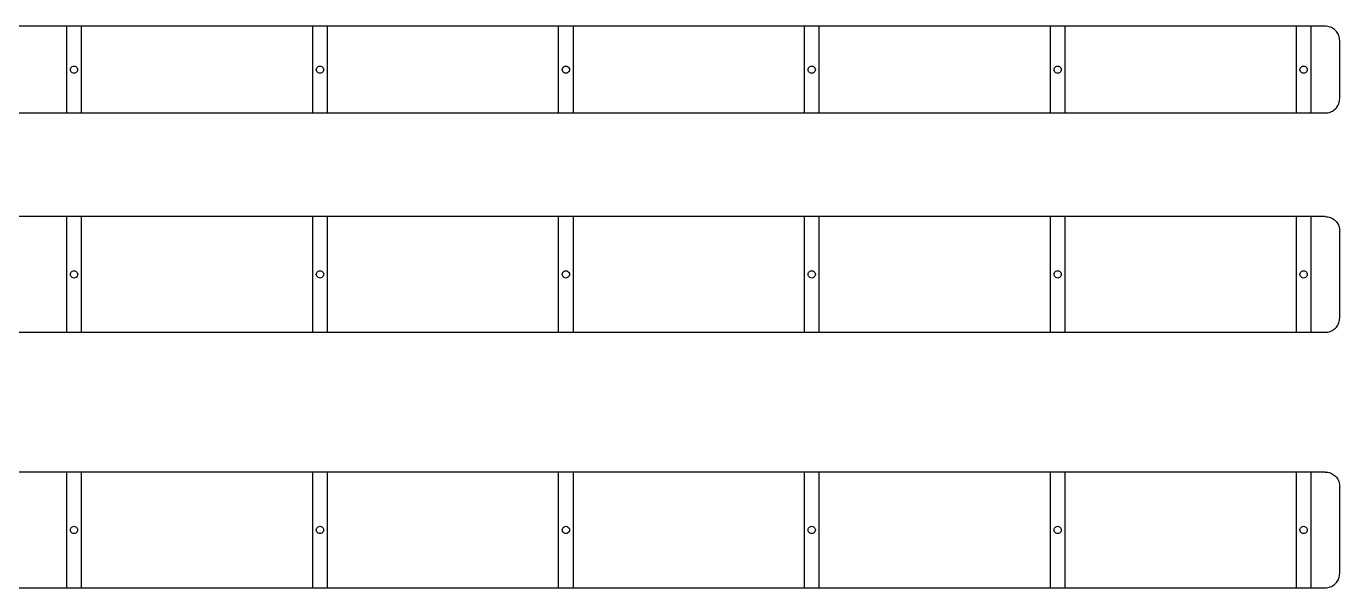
# Model space of a CAD drawing. Extents: x -100 to 100, y -46 to 46.
# Drawn here: x 54.3 to 99.7, y -33.01 to -13.59 of the extents above; entities that cross this region are included whole.
import ezdxf

# ---------------------------------------------------------------- set-up
doc = ezdxf.new("R2010")
doc.units = 0
doc.header["$MEASUREMENT"] = 0
doc.layers.get('0').update_dxf_attribs({"linetype": 'CONTINUOUS'})

msp = doc.modelspace()

# ---------------------------------------------------------------- linework, layer by layer
for p, q in [((55.705, -13.59), (47.705, -13.59)), ((56.205, -13.59), (55.705, -13.59)), ((55.705, -16.59), (55.705, -13.59)), ((56.205, -13.59), (56.205, -16.59)), ((64.205, -13.59), (56.205, -13.59)), ((64.205, -16.59), (64.205, -13.59)), ((64.705, -13.59), (64.205, -13.59)), ((72.705, -13.59), (64.705, -13.59)), ((64.705, -13.59), (64.705, -16.59)), ((72.705, -16.59), (72.705, -13.59)), ((73.205, -13.59), (72.705, -13.59)), ((73.205, -13.59), (73.205, -16.59)), ((81.205, -13.59), (73.205, -13.59)), ((81.205, -16.59), (81.205, -13.59)), ((81.705, -13.59), (81.205, -13.59)), ((81.705, -13.59), (81.705, -16.59)), ((89.705, -13.59), (81.705, -13.59)), ((90.205, -13.59), (89.705, -13.59)), ((89.705, -16.59), (89.705, -13.59)), ((98.205, -13.59), (90.205, -13.59)), ((90.205, -13.59), (90.205, -16.59)), ((98.205, -16.59), (98.205, -13.59)), ((98.705, -13.59), (98.205, -13.59)), ((99.204, -13.59), (98.705, -13.59)), ((98.705, -13.59), (98.705, -16.59)), ((99.248, -13.592), (99.204, -13.59)), ((99.291, -13.598), (99.248, -13.592)), ((99.334, -13.607), (99.291, -13.598)), ((99.375, -13.62), (99.334, -13.607)), ((99.416, -13.637), (99.375, -13.62)), ((99.454, -13.657), (99.416, -13.637)), ((99.491, -13.681), (99.454, -13.657)), ((99.526, -13.707), (99.491, -13.681)), ((99.558, -13.737), (99.526, -13.707)), ((99.587, -13.769), (99.558, -13.737)), ((99.614, -13.804), (99.587, -13.769)), ((99.637, -13.84), (99.614, -13.804)), ((99.657, -13.879), (99.637, -13.84)), ((99.674, -13.919), (99.657, -13.879)), ((99.687, -13.961), (99.674, -13.919)), ((99.697, -14.004), (99.687, -13.961)), ((99.702, -14.047), (99.697, -14.004)), ((99.704, -14.09), (99.702, -14.047)), ((99.704, -16.09), (99.704, -14.09)), ((55.892, -14.982), (55.923, -14.97)), ((55.923, -14.97), (55.955, -14.965)), ((55.955, -14.965), (55.987, -14.97)), ((55.987, -14.97), (56.017, -14.982)), ((64.392, -14.982), (64.423, -14.97)), ((64.423, -14.97), (64.455, -14.965)), ((64.455, -14.965), (64.487, -14.97)), ((64.487, -14.97), (64.517, -14.982)), ((72.892, -14.982), (72.923, -14.97)), ((72.923, -14.97), (72.955, -14.965)), ((72.955, -14.965), (72.987, -14.97)), ((72.987, -14.97), (73.017, -14.982)), ((81.392, -14.982), (81.423, -14.97)), ((81.423, -14.97), (81.455, -14.965)), ((81.455, -14.965), (81.487, -14.97)), ((81.487, -14.97), (81.517, -14.982)), ((89.892, -14.982), (89.923, -14.97)), ((89.923, -14.97), (89.955, -14.965)), ((89.955, -14.965), (89.987, -14.97)), ((89.987, -14.97), (90.017, -14.982)), ((98.392, -14.982), (98.423, -14.97)), ((98.423, -14.97), (98.455, -14.965)), ((98.455, -14.965), (98.487, -14.97)), ((98.487, -14.97), (98.517, -14.982)), ((55.83, -15.09), (55.834, -15.058)), ((55.834, -15.123), (55.83, -15.09)), ((55.834, -15.058), (55.847, -15.028)), ((55.847, -15.153), (55.834, -15.123)), ((55.847, -15.028), (55.867, -15.002)), ((55.867, -15.179), (55.847, -15.153)), ((55.867, -15.002), (55.892, -14.982)), ((55.892, -15.199), (55.867, -15.179)), ((55.923, -15.211), (55.892, -15.199)), ((55.955, -15.215), (55.923, -15.211)), ((55.987, -15.211), (55.955, -15.215)), ((56.017, -15.199), (55.987, -15.211)), ((56.017, -14.982), (56.043, -15.002)), ((56.043, -15.179), (56.017, -15.199)), ((56.043, -15.002), (56.063, -15.028)), ((56.063, -15.153), (56.043, -15.179)), ((56.063, -15.028), (56.076, -15.058)), ((56.076, -15.123), (56.063, -15.153)), ((56.076, -15.058), (56.08, -15.09)), ((56.08, -15.09), (56.076, -15.123)), ((64.33, -15.09), (64.334, -15.058)), ((64.334, -15.123), (64.33, -15.09)), ((64.334, -15.058), (64.347, -15.028)), ((64.347, -15.153), (64.334, -15.123)), ((64.347, -15.028), (64.367, -15.002)), ((64.367, -15.179), (64.347, -15.153)), ((64.367, -15.002), (64.392, -14.982)), ((64.392, -15.199), (64.367, -15.179)), ((64.423, -15.211), (64.392, -15.199)), ((64.455, -15.215), (64.423, -15.211)), ((64.487, -15.211), (64.455, -15.215)), ((64.517, -15.199), (64.487, -15.211)), ((64.517, -14.982), (64.543, -15.002)), ((64.543, -15.179), (64.517, -15.199)), ((64.543, -15.002), (64.563, -15.028)), ((64.563, -15.153), (64.543, -15.179)), ((64.563, -15.028), (64.576, -15.058)), ((64.576, -15.123), (64.563, -15.153)), ((64.576, -15.058), (64.58, -15.09)), ((64.58, -15.09), (64.576, -15.123)), ((72.83, -15.09), (72.834, -15.058)), ((72.834, -15.123), (72.83, -15.09)), ((72.834, -15.058), (72.847, -15.028)), ((72.847, -15.153), (72.834, -15.123)), ((72.847, -15.028), (72.867, -15.002)), ((72.867, -15.179), (72.847, -15.153)), ((72.867, -15.002), (72.892, -14.982)), ((72.892, -15.199), (72.867, -15.179)), ((72.923, -15.211), (72.892, -15.199)), ((72.955, -15.215), (72.923, -15.211)), ((72.987, -15.211), (72.955, -15.215)), ((73.017, -15.199), (72.987, -15.211)), ((73.017, -14.982), (73.043, -15.002)), ((73.043, -15.179), (73.017, -15.199)), ((73.043, -15.002), (73.063, -15.028)), ((73.063, -15.153), (73.043, -15.179)), ((73.063, -15.028), (73.076, -15.058)), ((73.076, -15.123), (73.063, -15.153)), ((73.076, -15.058), (73.08, -15.09)), ((73.08, -15.09), (73.076, -15.123)), ((81.33, -15.09), (81.334, -15.058)), ((81.334, -15.123), (81.33, -15.09)), ((81.334, -15.058), (81.347, -15.028)), ((81.347, -15.153), (81.334, -15.123)), ((81.347, -15.028), (81.367, -15.002)), ((81.367, -15.179), (81.347, -15.153)), ((81.367, -15.002), (81.392, -14.982)), ((81.392, -15.199), (81.367, -15.179)), ((81.423, -15.211), (81.392, -15.199)), ((81.455, -15.215), (81.423, -15.211)), ((81.487, -15.211), (81.455, -15.215)), ((81.517, -15.199), (81.487, -15.211)), ((81.517, -14.982), (81.543, -15.002)), ((81.543, -15.179), (81.517, -15.199)), ((81.543, -15.002), (81.563, -15.028)), ((81.563, -15.153), (81.543, -15.179)), ((81.563, -15.028), (81.576, -15.058)), ((81.576, -15.123), (81.563, -15.153)), ((81.576, -15.058), (81.58, -15.09)), ((81.58, -15.09), (81.576, -15.123)), ((89.83, -15.09), (89.834, -15.058)), ((89.834, -15.123), (89.83, -15.09)), ((89.834, -15.058), (89.847, -15.028)), ((89.847, -15.153), (89.834, -15.123)), ((89.847, -15.028), (89.867, -15.002)), ((89.867, -15.179), (89.847, -15.153)), ((89.867, -15.002), (89.892, -14.982)), ((89.892, -15.199), (89.867, -15.179)), ((89.923, -15.211), (89.892, -15.199)), ((89.955, -15.215), (89.923, -15.211)), ((89.987, -15.211), (89.955, -15.215)), ((90.017, -15.199), (89.987, -15.211)), ((90.017, -14.982), (90.043, -15.002)), ((90.043, -15.179), (90.017, -15.199)), ((90.043, -15.002), (90.063, -15.028)), ((90.063, -15.153), (90.043, -15.179)), ((90.063, -15.028), (90.076, -15.058)), ((90.076, -15.123), (90.063, -15.153)), ((90.076, -15.058), (90.08, -15.09)), ((90.08, -15.09), (90.076, -15.123)), ((98.33, -15.09), (98.334, -15.058)), ((98.334, -15.123), (98.33, -15.09)), ((98.334, -15.058), (98.347, -15.028)), ((98.347, -15.153), (98.334, -15.123)), ((98.347, -15.028), (98.367, -15.002)), ((98.367, -15.179), (98.347, -15.153)), ((98.367, -15.002), (98.392, -14.982)), ((98.392, -15.199), (98.367, -15.179)), ((98.423, -15.211), (98.392, -15.199)), ((98.455, -15.215), (98.423, -15.211)), ((98.487, -15.211), (98.455, -15.215)), ((98.517, -15.199), (98.487, -15.211)), ((98.517, -14.982), (98.543, -15.002)), ((98.543, -15.179), (98.517, -15.199)), ((98.543, -15.002), (98.563, -15.028)), ((98.563, -15.153), (98.543, -15.179)), ((98.563, -15.028), (98.576, -15.058)), ((98.576, -15.123), (98.563, -15.153)), ((98.576, -15.058), (98.58, -15.09)), ((98.58, -15.09), (98.576, -15.123)), ((99.614, -16.377), (99.637, -16.34)), ((99.637, -16.34), (99.657, -16.302)), ((99.657, -16.302), (99.674, -16.261)), ((99.674, -16.261), (99.687, -16.22)), ((99.687, -16.22), (99.697, -16.177)), ((99.697, -16.177), (99.702, -16.134)), ((99.702, -16.134), (99.704, -16.09)), ((47.705, -16.59), (55.705, -16.59)), ((55.705, -16.59), (56.205, -16.59)), ((56.205, -16.59), (64.205, -16.59)), ((64.205, -16.59), (64.705, -16.59)), ((64.705, -16.59), (72.705, -16.59)), ((72.705, -16.59), (73.205, -16.59)), ((73.205, -16.59), (81.205, -16.59)), ((81.205, -16.59), (81.705, -16.59)), ((81.705, -16.59), (89.705, -16.59)), ((89.705, -16.59), (90.205, -16.59)), ((90.205, -16.59), (98.205, -16.59)), ((98.205, -16.59), (98.705, -16.59)), ((98.705, -16.59), (99.204, -16.59)), ((99.204, -16.59), (99.248, -16.588)), ((99.248, -16.588), (99.291, -16.583)), ((99.291, -16.583), (99.334, -16.573)), ((99.334, -16.573), (99.375, -16.56)), ((99.375, -16.56), (99.416, -16.543)), ((99.416, -16.543), (99.454, -16.523)), ((99.454, -16.523), (99.491, -16.5)), ((99.491, -16.5), (99.526, -16.473)), ((99.526, -16.473), (99.558, -16.444)), ((99.558, -16.444), (99.587, -16.412)), ((99.587, -16.412), (99.614, -16.377)), ((55.705, -20.174), (47.705, -20.174)), ((55.705, -24.174), (55.705, -20.174)), ((56.205, -20.174), (55.705, -20.174)), ((64.205, -20.174), (56.205, -20.174)), ((56.205, -20.174), (56.205, -24.174)), ((64.205, -24.174), (64.205, -20.174)), ((64.705, -20.174), (64.205, -20.174)), ((64.705, -20.174), (64.705, -24.174)), ((72.705, -20.174), (64.705, -20.174)), ((72.705, -24.174), (72.705, -20.174)), ((73.205, -20.174), (72.705, -20.174)), ((73.205, -20.174), (73.205, -24.174)), ((81.205, -20.174), (73.205, -20.174)), ((81.205, -24.174), (81.205, -20.174)), ((81.705, -20.174), (81.205, -20.174)), ((81.705, -20.174), (81.705, -24.174)), ((89.705, -20.174), (81.705, -20.174)), ((89.705, -24.174), (89.705, -20.174)), ((90.205, -20.174), (89.705, -20.174)), ((98.205, -20.174), (90.205, -20.174)), ((90.205, -20.174), (90.205, -24.174)), ((98.205, -24.174), (98.205, -20.174)), ((98.705, -20.174), (98.205, -20.174)), ((99.204, -20.174), (98.705, -20.174)), ((98.705, -20.174), (98.705, -24.174)), ((99.204, -20.174), (99.248, -20.176)), ((99.248, -20.176), (99.291, -20.181)), ((99.291, -20.181), (99.334, -20.191)), ((99.334, -20.191), (99.375, -20.204)), ((99.375, -20.204), (99.416, -20.221)), ((99.416, -20.221), (99.454, -20.241)), ((99.454, -20.241), (99.491, -20.264)), ((99.491, -20.264), (99.526, -20.291)), ((99.526, -20.291), (99.558, -20.32)), ((99.558, -20.32), (99.587, -20.352)), ((99.587, -20.352), (99.614, -20.387)), ((99.614, -20.387), (99.637, -20.424)), ((99.637, -20.424), (99.657, -20.462)), ((99.657, -20.462), (99.674, -20.503)), ((99.674, -20.503), (99.687, -20.544)), ((99.687, -20.544), (99.697, -20.587)), ((99.697, -20.587), (99.702, -20.63)), ((99.702, -20.63), (99.704, -20.674)), ((99.704, -23.674), (99.704, -20.674)), ((55.83, -22.173), (55.834, -22.141)), ((55.834, -22.205), (55.83, -22.173)), ((55.834, -22.141), (55.847, -22.111)), ((55.846, -22.236), (55.834, -22.205)), ((55.866, -22.262), (55.846, -22.236)), ((55.847, -22.111), (55.867, -22.085)), ((55.867, -22.085), (55.893, -22.065)), ((55.893, -22.065), (55.923, -22.053)), ((55.923, -22.053), (55.956, -22.049)), ((55.956, -22.049), (55.988, -22.053)), ((55.988, -22.053), (56.018, -22.066)), ((56.018, -22.066), (56.044, -22.086)), ((56.063, -22.237), (56.043, -22.263)), ((56.044, -22.086), (56.064, -22.112)), ((56.075, -22.207), (56.063, -22.237)), ((56.064, -22.112), (56.076, -22.142)), ((56.08, -22.174), (56.075, -22.207)), ((56.076, -22.142), (56.08, -22.174)), ((64.33, -22.174), (64.334, -22.141)), ((64.334, -22.206), (64.33, -22.174)), ((64.334, -22.141), (64.347, -22.111)), ((64.347, -22.236), (64.334, -22.206)), ((64.347, -22.111), (64.367, -22.085)), ((64.367, -22.262), (64.347, -22.236)), ((64.367, -22.085), (64.392, -22.065)), ((64.392, -22.065), (64.423, -22.053)), ((64.423, -22.053), (64.455, -22.049)), ((64.455, -22.049), (64.487, -22.053)), ((64.487, -22.053), (64.517, -22.065)), ((64.517, -22.065), (64.543, -22.085)), ((64.543, -22.085), (64.563, -22.111)), ((64.563, -22.236), (64.543, -22.262)), ((64.563, -22.111), (64.576, -22.141)), ((64.576, -22.206), (64.563, -22.236)), ((64.576, -22.141), (64.58, -22.174)), ((64.58, -22.174), (64.576, -22.206)), ((72.83, -22.174), (72.834, -22.141)), ((72.834, -22.206), (72.83, -22.174)), ((72.834, -22.141), (72.847, -22.111)), ((72.847, -22.236), (72.834, -22.206)), ((72.847, -22.111), (72.867, -22.085)), ((72.867, -22.262), (72.847, -22.236)), ((72.867, -22.085), (72.892, -22.065)), ((72.892, -22.065), (72.923, -22.053)), ((72.923, -22.053), (72.955, -22.049)), ((72.955, -22.049), (72.987, -22.053)), ((72.987, -22.053), (73.017, -22.065)), ((73.017, -22.065), (73.043, -22.085)), ((73.043, -22.085), (73.063, -22.111)), ((73.063, -22.236), (73.043, -22.262)), ((73.063, -22.111), (73.076, -22.141)), ((73.076, -22.206), (73.063, -22.236)), ((73.076, -22.141), (73.08, -22.174)), ((73.08, -22.174), (73.076, -22.206)), ((81.33, -22.174), (81.334, -22.141)), ((81.334, -22.206), (81.33, -22.174)), ((81.334, -22.141), (81.347, -22.111)), ((81.347, -22.236), (81.334, -22.206)), ((81.347, -22.111), (81.367, -22.085)), ((81.367, -22.262), (81.347, -22.236)), ((81.367, -22.085), (81.392, -22.065)), ((81.392, -22.065), (81.423, -22.053)), ((81.423, -22.053), (81.455, -22.049)), ((81.455, -22.049), (81.487, -22.053)), ((81.487, -22.053), (81.517, -22.065)), ((81.517, -22.065), (81.543, -22.085)), ((81.543, -22.085), (81.563, -22.111)), ((81.563, -22.236), (81.543, -22.262)), ((81.563, -22.111), (81.576, -22.141)), ((81.576, -22.206), (81.563, -22.236)), ((81.576, -22.141), (81.58, -22.174)), ((81.58, -22.174), (81.576, -22.206)), ((89.83, -22.174), (89.834, -22.141)), ((89.834, -22.206), (89.83, -22.174)), ((89.834, -22.141), (89.847, -22.111)), ((89.847, -22.236), (89.834, -22.206)), ((89.847, -22.111), (89.867, -22.085)), ((89.867, -22.262), (89.847, -22.236)), ((89.867, -22.085), (89.892, -22.065)), ((89.892, -22.065), (89.923, -22.053)), ((89.923, -22.053), (89.955, -22.049)), ((89.955, -22.049), (89.987, -22.053)), ((89.987, -22.053), (90.017, -22.065)), ((90.017, -22.065), (90.043, -22.085)), ((90.043, -22.085), (90.063, -22.111)), ((90.063, -22.236), (90.043, -22.262)), ((90.063, -22.111), (90.076, -22.141)), ((90.076, -22.206), (90.063, -22.236)), ((90.076, -22.141), (90.08, -22.174)), ((90.08, -22.174), (90.076, -22.206)), ((98.33, -22.174), (98.334, -22.141)), ((98.334, -22.206), (98.33, -22.174)), ((98.334, -22.141), (98.347, -22.111)), ((98.347, -22.236), (98.334, -22.206)), ((98.347, -22.111), (98.367, -22.085)), ((98.367, -22.262), (98.347, -22.236)), ((98.367, -22.085), (98.392, -22.065)), ((98.392, -22.065), (98.423, -22.053)), ((98.423, -22.053), (98.455, -22.049)), ((98.455, -22.049), (98.487, -22.053)), ((98.487, -22.053), (98.517, -22.065)), ((98.517, -22.065), (98.543, -22.085)), ((98.543, -22.085), (98.563, -22.111)), ((98.563, -22.236), (98.543, -22.262)), ((98.563, -22.111), (98.576, -22.141)), ((98.576, -22.206), (98.563, -22.236)), ((98.576, -22.141), (98.58, -22.174)), ((98.58, -22.174), (98.576, -22.206)), ((55.892, -22.282), (55.866, -22.262)), ((55.922, -22.294), (55.892, -22.282)), ((55.954, -22.299), (55.922, -22.294)), ((55.987, -22.295), (55.954, -22.299)), ((56.017, -22.282), (55.987, -22.295)), ((56.043, -22.263), (56.017, -22.282)), ((64.392, -22.282), (64.367, -22.262)), ((64.423, -22.294), (64.392, -22.282)), ((64.455, -22.299), (64.423, -22.294)), ((64.487, -22.294), (64.455, -22.299)), ((64.517, -22.282), (64.487, -22.294)), ((64.543, -22.262), (64.517, -22.282)), ((72.892, -22.282), (72.867, -22.262)), ((72.923, -22.294), (72.892, -22.282)), ((72.955, -22.299), (72.923, -22.294)), ((72.987, -22.294), (72.955, -22.299)), ((73.017, -22.282), (72.987, -22.294)), ((73.043, -22.262), (73.017, -22.282)), ((81.392, -22.282), (81.367, -22.262)), ((81.423, -22.294), (81.392, -22.282)), ((81.455, -22.299), (81.423, -22.294)), ((81.487, -22.294), (81.455, -22.299)), ((81.517, -22.282), (81.487, -22.294)), ((81.543, -22.262), (81.517, -22.282)), ((89.892, -22.282), (89.867, -22.262)), ((89.923, -22.294), (89.892, -22.282)), ((89.955, -22.299), (89.923, -22.294)), ((89.987, -22.294), (89.955, -22.299)), ((90.017, -22.282), (89.987, -22.294)), ((90.043, -22.262), (90.017, -22.282)), ((98.392, -22.282), (98.367, -22.262)), ((98.423, -22.294), (98.392, -22.282)), ((98.455, -22.299), (98.423, -22.294)), ((98.487, -22.294), (98.455, -22.299)), ((98.517, -22.282), (98.487, -22.294)), ((98.543, -22.262), (98.517, -22.282)), ((99.491, -24.083), (99.526, -24.057)), ((99.526, -24.057), (99.558, -24.027)), ((99.558, -24.027), (99.587, -23.995)), ((99.587, -23.995), (99.614, -23.961)), ((99.614, -23.961), (99.637, -23.924)), ((99.637, -23.924), (99.657, -23.885)), ((99.657, -23.885), (99.674, -23.845)), ((99.674, -23.845), (99.687, -23.803)), ((99.687, -23.803), (99.697, -23.761)), ((99.697, -23.761), (99.702, -23.717)), ((99.702, -23.717), (99.704, -23.674)), ((47.705, -24.174), (55.705, -24.174)), ((55.705, -24.174), (56.205, -24.174)), ((56.205, -24.174), (64.205, -24.174)), ((64.205, -24.174), (64.705, -24.174)), ((64.705, -24.174), (72.705, -24.174)), ((72.705, -24.174), (73.205, -24.174)), ((73.205, -24.174), (81.205, -24.174)), ((81.205, -24.174), (81.705, -24.174)), ((81.705, -24.174), (89.705, -24.174)), ((89.705, -24.174), (90.205, -24.174)), ((90.205, -24.174), (98.205, -24.174)), ((98.205, -24.174), (98.705, -24.174)), ((98.705, -24.174), (99.204, -24.174)), ((99.204, -24.174), (99.248, -24.172)), ((99.248, -24.172), (99.291, -24.166)), ((99.291, -24.166), (99.334, -24.157)), ((99.334, -24.157), (99.375, -24.144)), ((99.375, -24.144), (99.416, -24.127)), ((99.416, -24.127), (99.454, -24.107)), ((99.454, -24.107), (99.491, -24.083)), ((55.705, -29.009), (47.705, -29.009)), ((55.705, -33.009), (55.705, -29.009)), ((56.205, -29.009), (55.705, -29.009)), ((64.205, -29.009), (56.205, -29.009)), ((56.205, -29.009), (56.205, -33.009)), ((64.205, -33.009), (64.205, -29.009)), ((64.705, -29.009), (64.205, -29.009)), ((64.705, -29.009), (64.705, -33.009)), ((72.705, -29.009), (64.705, -29.009)), ((72.705, -33.009), (72.705, -29.009)), ((73.205, -29.009), (72.705, -29.009)), ((73.205, -29.009), (73.205, -33.009)), ((81.205, -29.009), (73.205, -29.009)), ((81.205, -33.009), (81.205, -29.009)), ((81.705, -29.009), (81.205, -29.009)), ((81.705, -29.009), (81.705, -33.009)), ((89.705, -29.009), (81.705, -29.009)), ((89.705, -33.009), (89.705, -29.009)), ((90.205, -29.009), (89.705, -29.009)), ((98.205, -29.009), (90.205, -29.009)), ((90.205, -29.009), (90.205, -33.009)), ((98.205, -33.009), (98.205, -29.009)), ((98.705, -29.009), (98.205, -29.009)), ((99.204, -29.009), (98.705, -29.009)), ((98.705, -29.009), (98.705, -33.009)), ((99.204, -29.009), (99.248, -29.011)), ((99.248, -29.011), (99.291, -29.017)), ((99.291, -29.017), (99.334, -29.027)), ((99.334, -29.027), (99.375, -29.04)), ((99.375, -29.04), (99.416, -29.056)), ((99.416, -29.056), (99.454, -29.076)), ((99.454, -29.076), (99.491, -29.1)), ((99.491, -29.1), (99.526, -29.126)), ((99.526, -29.126), (99.558, -29.156)), ((99.558, -29.156), (99.587, -29.188)), ((99.587, -29.188), (99.614, -29.223)), ((99.614, -29.223), (99.637, -29.259)), ((99.637, -29.259), (99.657, -29.298)), ((99.657, -29.298), (99.674, -29.338)), ((99.674, -29.338), (99.687, -29.38)), ((99.687, -29.38), (99.697, -29.423)), ((99.697, -29.423), (99.702, -29.466)), ((99.702, -29.466), (99.704, -29.509)), ((99.704, -32.509), (99.704, -29.509)), ((55.83, -31.009), (55.834, -30.976)), ((55.834, -31.041), (55.83, -31.009)), ((55.834, -30.976), (55.847, -30.946)), ((55.846, -31.071), (55.834, -31.041)), ((55.866, -31.097), (55.846, -31.071)), ((55.847, -30.946), (55.867, -30.921)), ((55.892, -31.117), (55.866, -31.097)), ((55.867, -30.921), (55.893, -30.901)), ((55.922, -31.13), (55.892, -31.117)), ((55.893, -30.901), (55.923, -30.889)), ((55.954, -31.134), (55.922, -31.13)), ((55.923, -30.889), (55.956, -30.884)), ((55.987, -31.13), (55.954, -31.134)), ((55.956, -30.884), (55.988, -30.889)), ((56.017, -31.118), (55.987, -31.13)), ((55.988, -30.889), (56.018, -30.902)), ((56.043, -31.098), (56.017, -31.118)), ((56.018, -30.902), (56.044, -30.922)), ((56.063, -31.073), (56.043, -31.098)), ((56.044, -30.922), (56.064, -30.948)), ((56.075, -31.043), (56.063, -31.073)), ((56.064, -30.948), (56.076, -30.978)), ((56.08, -31.01), (56.075, -31.043)), ((56.076, -30.978), (56.08, -31.01)), ((64.33, -31.009), (64.334, -30.977)), ((64.334, -31.042), (64.33, -31.009)), ((64.334, -30.977), (64.347, -30.947)), ((64.347, -31.072), (64.334, -31.042)), ((64.347, -30.947), (64.367, -30.921)), ((64.367, -31.098), (64.347, -31.072)), ((64.367, -30.921), (64.392, -30.901)), ((64.392, -31.118), (64.367, -31.098)), ((64.392, -30.901), (64.423, -30.889)), ((64.423, -31.13), (64.392, -31.118)), ((64.423, -30.889), (64.455, -30.884)), ((64.455, -31.134), (64.423, -31.13)), ((64.455, -30.884), (64.487, -30.889)), ((64.487, -31.13), (64.455, -31.134)), ((64.487, -30.889), (64.517, -30.901)), ((64.517, -31.118), (64.487, -31.13)), ((64.517, -30.901), (64.543, -30.921)), ((64.543, -31.098), (64.517, -31.118)), ((64.543, -30.921), (64.563, -30.947)), ((64.563, -31.072), (64.543, -31.098)), ((64.563, -30.947), (64.576, -30.977)), ((64.576, -31.042), (64.563, -31.072)), ((64.576, -30.977), (64.58, -31.009)), ((64.58, -31.009), (64.576, -31.042)), ((72.83, -31.009), (72.834, -30.977)), ((72.834, -31.042), (72.83, -31.009)), ((72.834, -30.977), (72.847, -30.947)), ((72.847, -31.072), (72.834, -31.042)), ((72.847, -30.947), (72.867, -30.921)), ((72.867, -31.098), (72.847, -31.072)), ((72.867, -30.921), (72.892, -30.901)), ((72.892, -31.118), (72.867, -31.098)), ((72.892, -30.901), (72.923, -30.889)), ((72.923, -31.13), (72.892, -31.118)), ((72.923, -30.889), (72.955, -30.884)), ((72.955, -31.134), (72.923, -31.13)), ((72.955, -30.884), (72.987, -30.889)), ((72.987, -31.13), (72.955, -31.134)), ((72.987, -30.889), (73.017, -30.901)), ((73.017, -31.118), (72.987, -31.13)), ((73.017, -30.901), (73.043, -30.921)), ((73.043, -31.098), (73.017, -31.118)), ((73.043, -30.921), (73.063, -30.947)), ((73.063, -31.072), (73.043, -31.098)), ((73.063, -30.947), (73.076, -30.977)), ((73.076, -31.042), (73.063, -31.072)), ((73.076, -30.977), (73.08, -31.009)), ((73.08, -31.009), (73.076, -31.042)), ((81.33, -31.009), (81.334, -30.977)), ((81.334, -31.042), (81.33, -31.009)), ((81.334, -30.977), (81.347, -30.947)), ((81.347, -31.072), (81.334, -31.042)), ((81.347, -30.947), (81.367, -30.921)), ((81.367, -31.098), (81.347, -31.072)), ((81.367, -30.921), (81.392, -30.901)), ((81.392, -31.118), (81.367, -31.098)), ((81.392, -30.901), (81.423, -30.889)), ((81.423, -31.13), (81.392, -31.118)), ((81.423, -30.889), (81.455, -30.884)), ((81.455, -31.134), (81.423, -31.13)), ((81.455, -30.884), (81.487, -30.889)), ((81.487, -31.13), (81.455, -31.134)), ((81.487, -30.889), (81.517, -30.901)), ((81.517, -31.118), (81.487, -31.13)), ((81.517, -30.901), (81.543, -30.921)), ((81.543, -31.098), (81.517, -31.118)), ((81.543, -30.921), (81.563, -30.947)), ((81.563, -31.072), (81.543, -31.098)), ((81.563, -30.947), (81.576, -30.977)), ((81.576, -31.042), (81.563, -31.072)), ((81.576, -30.977), (81.58, -31.009)), ((81.58, -31.009), (81.576, -31.042)), ((89.83, -31.009), (89.834, -30.977)), ((89.834, -31.042), (89.83, -31.009)), ((89.834, -30.977), (89.847, -30.947)), ((89.847, -31.072), (89.834, -31.042)), ((89.847, -30.947), (89.867, -30.921)), ((89.867, -31.098), (89.847, -31.072)), ((89.867, -30.921), (89.892, -30.901)), ((89.892, -31.118), (89.867, -31.098)), ((89.892, -30.901), (89.923, -30.889)), ((89.923, -31.13), (89.892, -31.118)), ((89.923, -30.889), (89.955, -30.884)), ((89.955, -31.134), (89.923, -31.13)), ((89.955, -30.884), (89.987, -30.889)), ((89.987, -31.13), (89.955, -31.134)), ((89.987, -30.889), (90.017, -30.901)), ((90.017, -31.118), (89.987, -31.13)), ((90.017, -30.901), (90.043, -30.921)), ((90.043, -31.098), (90.017, -31.118)), ((90.043, -30.921), (90.063, -30.947)), ((90.063, -31.072), (90.043, -31.098)), ((90.063, -30.947), (90.076, -30.977)), ((90.076, -31.042), (90.063, -31.072)), ((90.076, -30.977), (90.08, -31.009)), ((90.08, -31.009), (90.076, -31.042)), ((98.33, -31.009), (98.334, -30.977)), ((98.334, -31.042), (98.33, -31.009)), ((98.334, -30.977), (98.347, -30.947)), ((98.347, -31.072), (98.334, -31.042)), ((98.347, -30.947), (98.367, -30.921)), ((98.367, -31.098), (98.347, -31.072)), ((98.367, -30.921), (98.392, -30.901)), ((98.392, -31.118), (98.367, -31.098)), ((98.392, -30.901), (98.423, -30.889)), ((98.423, -31.13), (98.392, -31.118)), ((98.423, -30.889), (98.455, -30.884)), ((98.455, -31.134), (98.423, -31.13)), ((98.455, -30.884), (98.487, -30.889)), ((98.487, -31.13), (98.455, -31.134)), ((98.487, -30.889), (98.517, -30.901)), ((98.517, -31.118), (98.487, -31.13)), ((98.517, -30.901), (98.543, -30.921)), ((98.543, -31.098), (98.517, -31.118)), ((98.543, -30.921), (98.563, -30.947)), ((98.563, -31.072), (98.543, -31.098)), ((98.563, -30.947), (98.576, -30.977)), ((98.576, -31.042), (98.563, -31.072)), ((98.576, -30.977), (98.58, -31.009)), ((98.58, -31.009), (98.576, -31.042)), ((99.657, -32.721), (99.674, -32.681)), ((99.674, -32.681), (99.687, -32.639)), ((99.687, -32.639), (99.697, -32.596)), ((99.697, -32.596), (99.702, -32.553)), ((99.702, -32.553), (99.704, -32.509)), ((47.705, -33.009), (55.705, -33.009)), ((55.705, -33.009), (56.205, -33.009)), ((56.205, -33.009), (64.205, -33.009)), ((64.205, -33.009), (64.705, -33.009)), ((64.705, -33.009), (72.705, -33.009)), ((72.705, -33.009), (73.205, -33.009)), ((73.205, -33.009), (81.205, -33.009)), ((81.205, -33.009), (81.705, -33.009)), ((81.705, -33.009), (89.705, -33.009)), ((89.705, -33.009), (90.205, -33.009)), ((90.205, -33.009), (98.205, -33.009)), ((98.205, -33.009), (98.705, -33.009)), ((98.705, -33.009), (99.204, -33.009)), ((99.204, -33.009), (99.248, -33.008)), ((99.248, -33.008), (99.291, -33.002)), ((99.291, -33.002), (99.334, -32.992)), ((99.334, -32.992), (99.375, -32.979)), ((99.375, -32.979), (99.416, -32.963)), ((99.416, -32.963), (99.454, -32.943)), ((99.454, -32.943), (99.491, -32.919)), ((99.491, -32.919), (99.526, -32.893)), ((99.526, -32.893), (99.558, -32.863)), ((99.558, -32.863), (99.587, -32.831)), ((99.587, -32.831), (99.614, -32.796)), ((99.614, -32.796), (99.637, -32.759)), ((99.637, -32.759), (99.657, -32.721))]:
    msp.add_line(p, q)

doc.saveas('drawing.dxf')
